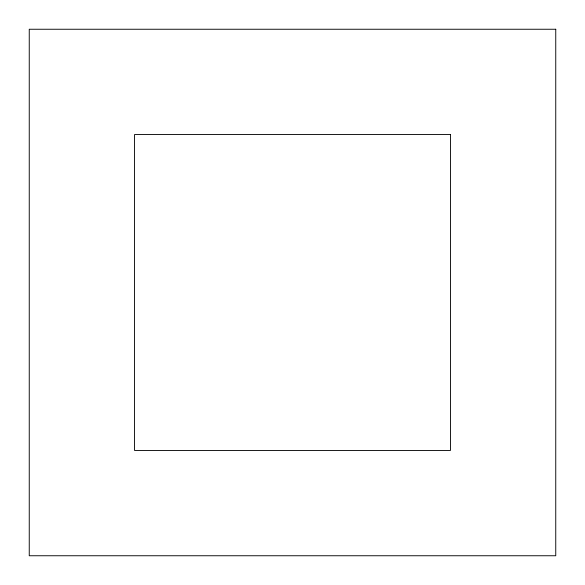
<?xml version="1.0" encoding="UTF-8"?>
<svg xmlns="http://www.w3.org/2000/svg" width="585" height="585" viewBox="0 0 585 585"><rect width="100%" height="100%" fill="white"/><g stroke="black" fill="none" stroke-linecap="round" stroke-linejoin="round"><path stroke-width="0.88" d="M555.75 29.25L29.25 29.25L29.25 555.75L555.75 555.75L555.75 29.25M450.45 134.55L134.55 134.55L134.55 450.45L450.45 450.45L450.45 134.55"/></g></svg>
